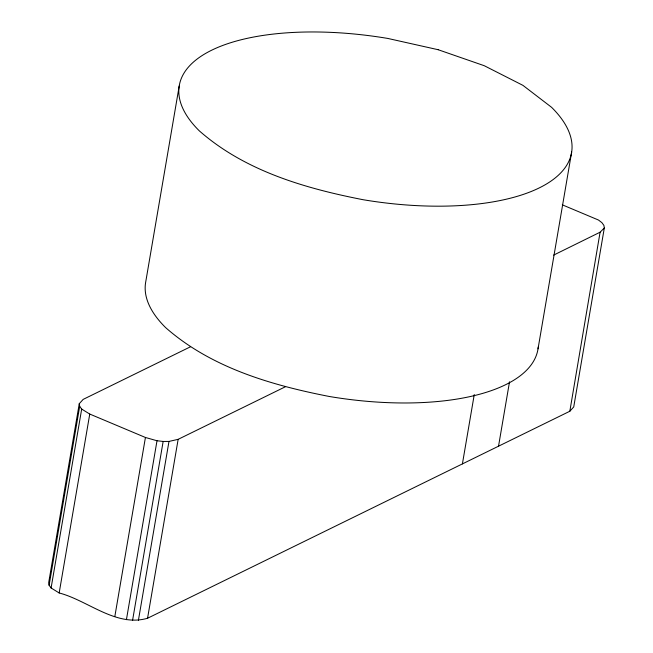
<?xml version="1.0" encoding="UTF-8"?>
<svg xmlns="http://www.w3.org/2000/svg" width="653" height="653" viewBox="0 0 653 653"><rect width="100%" height="100%" fill="white"/><g stroke="black" fill="none" stroke-linecap="round" stroke-linejoin="round"><path stroke-width="0.98" d="M190.578 346.735L83.168 399.391L79.266 403.701L48.689 582.607L49.106 585.251L51.097 587.978L59.17 592.965C87.935 600.458 116.128 627.435 147.562 618.244L569.832 411.243L600.091 232.207L604.311 228.028L603.894 225.391L601.903 222.665L598.466 220.028L562.298 204.822M49.106 585.251L79.682 406.346L79.266 403.701M51.097 587.978L81.682 409.072L79.682 406.346M59.17 592.965L89.755 414.059L81.682 409.072M179.191 86.106L145.554 282.904A198.985 81.568 9.7 0 0 165.658 327.635C211.164 367.663 271.093 385.115 329.414 396.502A198.985 81.568 9.7 0 0 538.26 346.923M114.855 616.383L145.431 437.477L89.755 414.059M126.429 619.656L157.006 440.751L145.431 437.477M132.575 620.35L163.152 441.444L168.98 441.428L178.147 439.338L285.557 386.682M138.403 620.334L168.98 441.428M147.562 618.244L178.147 439.338M462.406 463.899L474.266 394.543M498.541 446.146L509.52 381.809M538.023 348.833L571.661 152.035M604.311 228.028L573.734 406.941L569.832 411.243M553.654 255.094L600.091 232.207M157.006 440.751L163.152 441.444M438.171 49.718L387.8 38.437A198.985 81.568 9.7 0 0 199.296 130.837C244.802 170.866 304.739 188.317 363.052 199.704A198.985 81.568 9.7 0 0 551.565 107.304L522.939 85.363L484.265 65.716L438.171 49.718"/></g></svg>
